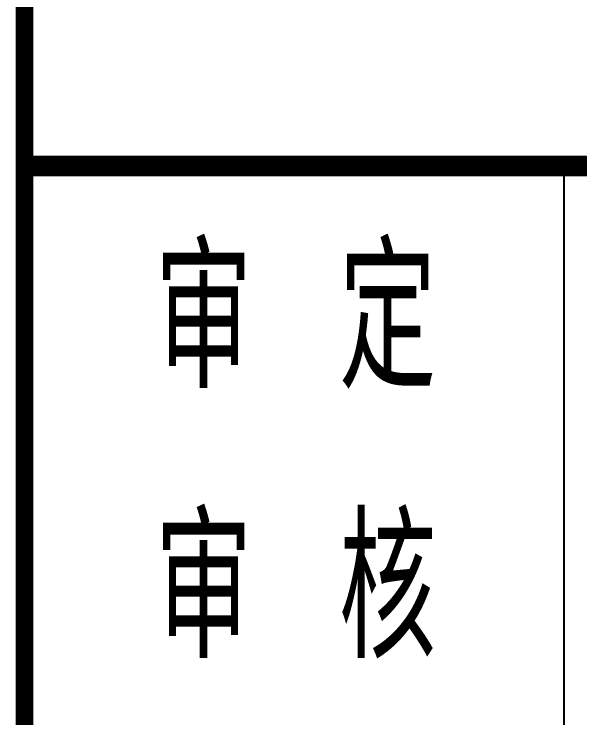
# Model space of a CAD drawing. Extents: x -803796 to -501762, y -1479216 to -846035.
# Drawn here: x -531379 to -528937, y -1263431 to -1260396 of the extents above; entities that cross this region are included whole.
import ezdxf

# ---------------------------------------------------------------- set-up
doc = ezdxf.new("R2010")
doc.units = 0
doc.header["$LTSCALE"] = 1500
doc.layers.get('0').update_dxf_attribs({"linetype": 'CONTINUOUS'})
doc.layers.add('TEXT', color=7, linetype='CONTINUOUS')
doc.styles.add('HZ1', font='TXT', dxfattribs={"bigfont": 'hztxt'})

# ---------------------------------------------------------------- blocks, each defined once
blk = doc.blocks.new('A$C5A080358')
at = {"color": 3}
blk.add_line((-12512.2, 1749.4, -3.1), (-12512.2, 5534.6, -3.1), dxfattribs=at)
at = {"color": 3, "elevation": -3.1}
for points, const_width in [([(-14841.2, 1749.4), (13231.2, 1749.4), (13231.2, 8499.4), (-14841.2, 8499.4), (-14841.2, 1749.4)], 75), ([(-3599.1, 5534.6), (-14841.2, 5534.6)], 90), ([(-3599.1, 4259.6), (-14841.2, 4259.6)], 0.15)]:
    blk.add_lwpolyline(points, dxfattribs=dict(at, const_width=const_width))
at = {"color": 0, "style": 'HZ1', "width": 0.7}
for s, p in [('审 定', (-14278.2, 4575.6, -3.1)), ('审 核', (-14278.2, 3411.2, -3.1))]:
    blk.add_text(s, height=600, dxfattribs=at).set_placement(p)

msp = doc.modelspace()

# ---------------------------------------------------------------- block references
at = {"layer": 'TEXT'}
msp.add_blockref('A$C5A080358', (-516493, -1266585.2), dxfattribs=at)

doc.saveas('drawing.dxf')
